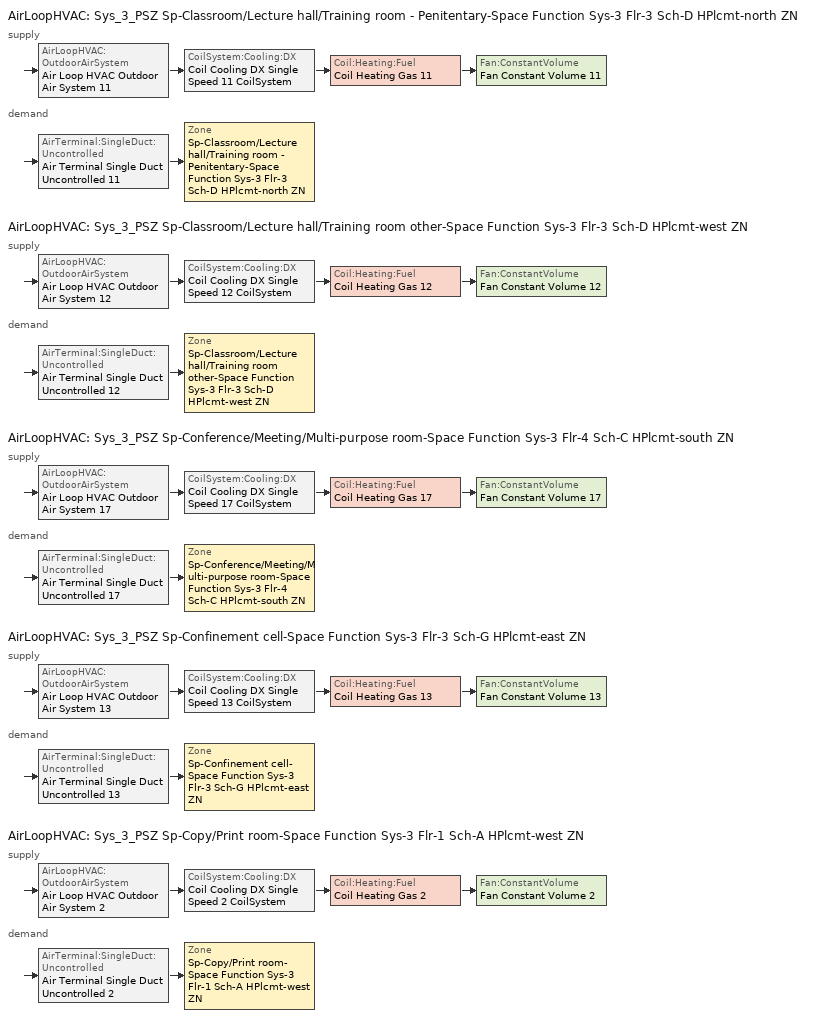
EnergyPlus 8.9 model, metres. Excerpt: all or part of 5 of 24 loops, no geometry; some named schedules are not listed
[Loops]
AirLoopHVAC 'Sys_3_PSZ Sp-Classroom/Lecture hall/Training room - Penitentary-Space Function Sys-3 Flr-3 Sch-D HPlcmt-north ZN'
 supply: AirLoopHVAC:OutdoorAirSystem 'Air Loop HVAC Outdoor Air System 11' > CoilSystem:Cooling:DX 'Coil Cooling DX Single Speed 11 CoilSystem' > Coil:Heating:Fuel 'Coil Heating Gas 11' > Fan:ConstantVolume 'Fan Constant Volume 11'
 demand: AirTerminal:SingleDuct:Uncontrolled 'Air Terminal Single Duct Uncontrolled 11' > Zone 'Sp-Classroom/Lecture hall/Training room - Penitentary-Space Function Sys-3 Flr-3 Sch-D HPlcmt-north ZN'
AirLoopHVAC 'Sys_3_PSZ Sp-Classroom/Lecture hall/Training room other-Space Function Sys-3 Flr-3 Sch-D HPlcmt-west ZN'
 supply: AirLoopHVAC:OutdoorAirSystem 'Air Loop HVAC Outdoor Air System 12' > CoilSystem:Cooling:DX 'Coil Cooling DX Single Speed 12 CoilSystem' > Coil:Heating:Fuel 'Coil Heating Gas 12' > Fan:ConstantVolume 'Fan Constant Volume 12'
 demand: AirTerminal:SingleDuct:Uncontrolled 'Air Terminal Single Duct Uncontrolled 12' > Zone 'Sp-Classroom/Lecture hall/Training room other-Space Function Sys-3 Flr-3 Sch-D HPlcmt-west ZN'
AirLoopHVAC 'Sys_3_PSZ Sp-Conference/Meeting/Multi-purpose room-Space Function Sys-3 Flr-4 Sch-C HPlcmt-south ZN'
 supply: AirLoopHVAC:OutdoorAirSystem 'Air Loop HVAC Outdoor Air System 17' > CoilSystem:Cooling:DX 'Coil Cooling DX Single Speed 17 CoilSystem' > Coil:Heating:Fuel 'Coil Heating Gas 17' > Fan:ConstantVolume 'Fan Constant Volume 17'
 demand: AirTerminal:SingleDuct:Uncontrolled 'Air Terminal Single Duct Uncontrolled 17' > Zone 'Sp-Conference/Meeting/Multi-purpose room-Space Function Sys-3 Flr-4 Sch-C HPlcmt-south ZN'
AirLoopHVAC 'Sys_3_PSZ Sp-Confinement cell-Space Function Sys-3 Flr-3 Sch-G HPlcmt-east ZN'
 supply: AirLoopHVAC:OutdoorAirSystem 'Air Loop HVAC Outdoor Air System 13' > CoilSystem:Cooling:DX 'Coil Cooling DX Single Speed 13 CoilSystem' > Coil:Heating:Fuel 'Coil Heating Gas 13' > Fan:ConstantVolume 'Fan Constant Volume 13'
 demand: AirTerminal:SingleDuct:Uncontrolled 'Air Terminal Single Duct Uncontrolled 13' > Zone 'Sp-Confinement cell-Space Function Sys-3 Flr-3 Sch-G HPlcmt-east ZN'
AirLoopHVAC 'Sys_3_PSZ Sp-Copy/Print room-Space Function Sys-3 Flr-1 Sch-A HPlcmt-west ZN'
 supply: AirLoopHVAC:OutdoorAirSystem 'Air Loop HVAC Outdoor Air System 2' > CoilSystem:Cooling:DX 'Coil Cooling DX Single Speed 2 CoilSystem' > Coil:Heating:Fuel 'Coil Heating Gas 2' > Fan:ConstantVolume 'Fan Constant Volume 2'
 demand: AirTerminal:SingleDuct:Uncontrolled 'Air Terminal Single Duct Uncontrolled 2' > Zone 'Sp-Copy/Print room-Space Function Sys-3 Flr-1 Sch-A HPlcmt-west ZN'
[ZoneControl:Thermostat] Control Object Type 1=ThermostatSetpoint:DualSetpoint
Name | Zone or ZoneList | Control Type Schedule | Control Name 1
Sp-Classroom/Lecture hall/Training room - Penitentary-Space Function Sys-3 Flr-3 Sch-D HPlcmt-north ZN Thermostat | Sp-Classroom/Lecture hall/Training room - Penitentary-Space Function Sys-3 Flr-3 Sch-D HPlcmt-north ZN | Sp-Classroom/Lecture hall/Training room - Penitentary-Space Function Sys-3 Flr-3 Sch-D HPlcmt-north ZN Thermostat Schedule | Space Function Classroom/Lecture hall/Training room - Penitentary Thermostat 2
Sp-Classroom/Lecture hall/Training room other-Space Function Sys-3 Flr-3 Sch-D HPlcmt-west ZN Thermostat | Sp-Classroom/Lecture hall/Training room other-Space Function Sys-3 Flr-3 Sch-D HPlcmt-west ZN | Sp-Classroom/Lecture hall/Training room other-Space Function Sys-3 Flr-3 Sch-D HPlcmt-west ZN Thermostat Schedule | Space Function Classroom/Lecture hall/Training room other Thermostat 2
Sp-Conference/Meeting/Multi-purpose room-Space Function Sys-3 Flr-4 Sch-C HPlcmt-south ZN Thermostat | Sp-Conference/Meeting/Multi-purpose room-Space Function Sys-3 Flr-4 Sch-C HPlcmt-south ZN | Sp-Conference/Meeting/Multi-purpose room-Space Function Sys-3 Flr-4 Sch-C HPlcmt-south ZN Thermostat Schedule | Space Function Conference/Meeting/Multi-purpose room Thermostat 2
Sp-Confinement cell-Space Function Sys-3 Flr-3 Sch-G HPlcmt-east ZN Thermostat | Sp-Confinement cell-Space Function Sys-3 Flr-3 Sch-G HPlcmt-east ZN | Sp-Confinement cell-Space Function Sys-3 Flr-3 Sch-G HPlcmt-east ZN Thermostat Schedule | Space Function Confinement cell Thermostat 2
Sp-Copy/Print room-Space Function Sys-3 Flr-1 Sch-A HPlcmt-west ZN Thermostat | Sp-Copy/Print room-Space Function Sys-3 Flr-1 Sch-A HPlcmt-west ZN | Sp-Copy/Print room-Space Function Sys-3 Flr-1 Sch-A HPlcmt-west ZN Thermostat Schedule | Space Function Copy/Print room Thermostat 2
[ThermostatSetpoint:DualSetpoint]
Name | Heating Setpoint Temperature Schedule | Cooling Setpoint Temperature Schedule
Space Function Classroom/Lecture hall/Training room - Penitentary Thermostat 2; Space Function Classroom/Lecture hall/Training room other Thermostat 2 | NECB-D-Thermostat Setpoint-Heating | NECB-D-Thermostat Setpoint-Cooling
Space Function Conference/Meeting/Multi-purpose room Thermostat 2 | NECB-C-Thermostat Setpoint-Heating | NECB-C-Thermostat Setpoint-Cooling
Space Function Confinement cell Thermostat 2 | NECB-G-Thermostat Setpoint-Heating | NECB-G-Thermostat Setpoint-Cooling
Space Function Copy/Print room Thermostat 2 | NECB-A-Thermostat Setpoint-Heating | NECB-A-Thermostat Setpoint-Cooling
[AirTerminal:SingleDuct:Uncontrolled] Availability Schedule=Always On Discrete; Maximum Air Flow Rate {m3/s}=AutoSize
Air Terminal Single Duct Uncontrolled 11; Air Terminal Single Duct Uncontrolled 12; Air Terminal Single Duct Uncontrolled 17; Air Terminal Single Duct Uncontrolled 13; Air Terminal Single Duct Uncontrolled 2
[Zone equipment]
Sp-Classroom/Lecture hall/Training room - Penitentary-Space Function Sys-3 Flr-3 Sch-D HPlcmt-north ZN: Air Terminal Single Duct Uncontrolled 11, Zone HVAC Baseboard Convective Water 11
Sp-Classroom/Lecture hall/Training room other-Space Function Sys-3 Flr-3 Sch-D HPlcmt-west ZN: Air Terminal Single Duct Uncontrolled 12, Zone HVAC Baseboard Convective Water 12
Sp-Conference/Meeting/Multi-purpose room-Space Function Sys-3 Flr-4 Sch-C HPlcmt-south ZN: Air Terminal Single Duct Uncontrolled 17, Zone HVAC Baseboard Convective Water 17
Sp-Confinement cell-Space Function Sys-3 Flr-3 Sch-G HPlcmt-east ZN: Air Terminal Single Duct Uncontrolled 13, Zone HVAC Baseboard Convective Water 13
Sp-Copy/Print room-Space Function Sys-3 Flr-1 Sch-A HPlcmt-west ZN: Air Terminal Single Duct Uncontrolled 2, Zone HVAC Baseboard Convective Water 2
[Sizing:Zone] Zone Cooling Design Supply Air Temperature Input Method=SupplyAirTemperature; Zone Cooling Design Supply Air Temperature {C}=13; Zone Cooling Design Supply Air Temperature Difference {deltaC}=11.11; Zone Heating Design Supply Air Temperature Input Method=SupplyAirTemperature; Zone Heating Design Supply Air Temperature {C}=43; Zone Heating Design Supply Air Temperature Difference {deltaC}=11.11; Zone Cooling Design Supply Air Humidity Ratio {kgWater/kgDryAir}=0.0085; Zone Heating Design Supply Air Humidity Ratio {kgWater/kgDryAir}=0.008; Zone Heating Sizing Factor=1.3; Zone Cooling Sizing Factor=1.1; Cooling Design Air Flow Method=DesignDay; Cooling Design Air Flow Rate {m3/s}=0; Cooling Minimum Air Flow per Zone Floor Area {m3/s-m2}=0.000762; Cooling Minimum Air Flow {m3/s}=0; Cooling Minimum Air Flow Fraction=0; Heating Design Air Flow Method=DesignDay; Heating Design Air Flow Rate {m3/s}=0; Heating Maximum Air Flow per Zone Floor Area {m3/s-m2}=0.002032; Heating Maximum Air Flow {m3/s}=0.141576; Heating Maximum Air Flow Fraction=0.3; Account for Dedicated Outdoor Air System=No
Name | Design Specification Outdoor Air Object | Design Specification Zone Air Distribution Object
Sp-Classroom/Lecture hall/Training room - Penitentary-Space Function Sys-3 Flr-3 Sch-D HPlcmt-north ZN | Space Function Classroom/Lecture hall/Training room - Penitentary Ventilation | Sp-Classroom/Lecture hall/Training room - Penitentary-Space Function Sys-3 Flr-3 Sch-D HPlcmt-north ZN Design Spec Zone Air Dist
Sp-Classroom/Lecture hall/Training room other-Space Function Sys-3 Flr-3 Sch-D HPlcmt-west ZN | Space Function Classroom/Lecture hall/Training room other Ventilation | Sp-Classroom/Lecture hall/Training room other-Space Function Sys-3 Flr-3 Sch-D HPlcmt-west ZN Design Spec Zone Air Dist
Sp-Conference/Meeting/Multi-purpose room-Space Function Sys-3 Flr-4 Sch-C HPlcmt-south ZN | Space Function Conference/Meeting/Multi-purpose room Ventilation | Sp-Conference/Meeting/Multi-purpose room-Space Function Sys-3 Flr-4 Sch-C HPlcmt-south ZN Design Spec Zone Air Dist
Sp-Confinement cell-Space Function Sys-3 Flr-3 Sch-G HPlcmt-east ZN | Space Function Confinement cell Ventilation | Sp-Confinement cell-Space Function Sys-3 Flr-3 Sch-G HPlcmt-east ZN Design Spec Zone Air Dist
Sp-Copy/Print room-Space Function Sys-3 Flr-1 Sch-A HPlcmt-west ZN | Space Function Copy/Print room Ventilation | Sp-Copy/Print room-Space Function Sys-3 Flr-1 Sch-A HPlcmt-west ZN Design Spec Zone Air Dist
[DesignSpecification:ZoneAirDistribution] Zone Air Distribution Effectiveness in Cooling Mode=1; Zone Air Distribution Effectiveness in Heating Mode=1
Sp-Classroom/Lecture hall/Training room - Penitentary-Space Function Sys-3 Flr-3 Sch-D HPlcmt-north ZN Design Spec Zone Air Dist; Sp-Classroom/Lecture hall/Training room other-Space Function Sys-3 Flr-3 Sch-D HPlcmt-west ZN Design Spec Zone Air Dist; Sp-Conference/Meeting/Multi-purpose room-Space Function Sys-3 Flr-4 Sch-C HPlcmt-south ZN Design Spec Zone Air Dist; Sp-Confinement cell-Space Function Sys-3 Flr-3 Sch-G HPlcmt-east ZN Design Spec Zone Air Dist; Sp-Copy/Print room-Space Function Sys-3 Flr-1 Sch-A HPlcmt-west ZN Design Spec Zone Air Dist
[Controller:MechanicalVentilation] Availability Schedule=Always On Discrete; Demand Controlled Ventilation=No; System Outdoor Air Method=ZoneSum
Name | Zone Name 1 | Design Specification Outdoor Air Object Name 1 | Design Specification Zone Air Distribution Object Name 1
Controller Mechanical Ventilation 11 | Sp-Classroom/Lecture hall/Training room - Penitentary-Space Function Sys-3 Flr-3 Sch-D HPlcmt-north ZN | Space Function Classroom/Lecture hall/Training room - Penitentary Ventilation | Sp-Classroom/Lecture hall/Training room - Penitentary-Space Function Sys-3 Flr-3 Sch-D HPlcmt-north ZN Design Spec Zone Air Dist
Controller Mechanical Ventilation 12 | Sp-Classroom/Lecture hall/Training room other-Space Function Sys-3 Flr-3 Sch-D HPlcmt-west ZN | Space Function Classroom/Lecture hall/Training room other Ventilation | Sp-Classroom/Lecture hall/Training room other-Space Function Sys-3 Flr-3 Sch-D HPlcmt-west ZN Design Spec Zone Air Dist
Controller Mechanical Ventilation 17 | Sp-Conference/Meeting/Multi-purpose room-Space Function Sys-3 Flr-4 Sch-C HPlcmt-south ZN | Space Function Conference/Meeting/Multi-purpose room Ventilation | Sp-Conference/Meeting/Multi-purpose room-Space Function Sys-3 Flr-4 Sch-C HPlcmt-south ZN Design Spec Zone Air Dist
Controller Mechanical Ventilation 13 | Sp-Confinement cell-Space Function Sys-3 Flr-3 Sch-G HPlcmt-east ZN | Space Function Confinement cell Ventilation | Sp-Confinement cell-Space Function Sys-3 Flr-3 Sch-G HPlcmt-east ZN Design Spec Zone Air Dist
Controller Mechanical Ventilation 2 | Sp-Copy/Print room-Space Function Sys-3 Flr-1 Sch-A HPlcmt-west ZN | Space Function Copy/Print room Ventilation | Sp-Copy/Print room-Space Function Sys-3 Flr-1 Sch-A HPlcmt-west ZN Design Spec Zone Air Dist
[DesignSpecification:OutdoorAir] Outdoor Air Method=Sum; Outdoor Air Flow per Person {m3/s-person}=0; Outdoor Air Flow per Zone {m3/s}=0; Outdoor Air Flow Air Changes per Hour {1/hr}=0
Name | Outdoor Air Flow per Zone Floor Area {m3/s-m2}
Space Function Classroom/Lecture hall/Training room - Penitentary Ventilation; Space Function Classroom/Lecture hall/Training room other Ventilation | 0.00278384
Space Function Conference/Meeting/Multi-purpose room Ventilation | 0.0015748
Space Function Confinement cell Ventilation | 0.0012446
Space Function Copy/Print room Ventilation | 0.00254
[AirLoopHVAC] Design Supply Air Flow Rate {m3/s}=AutoSize
Sys_3_PSZ Sp-Classroom/Lecture hall/Training room - Penitentary-Space Function Sys-3 Flr-3 Sch-D HPlcmt-north ZN; Sys_3_PSZ Sp-Classroom/Lecture hall/Training room other-Space Function Sys-3 Flr-3 Sch-D HPlcmt-west ZN; Sys_3_PSZ Sp-Conference/Meeting/Multi-purpose room-Space Function Sys-3 Flr-4 Sch-C HPlcmt-south ZN; Sys_3_PSZ Sp-Confinement cell-Space Function Sys-3 Flr-3 Sch-G HPlcmt-east ZN; Sys_3_PSZ Sp-Copy/Print room-Space Function Sys-3 Flr-1 Sch-A HPlcmt-west ZN
[Sizing:System] Type of Load to Size On=Sensible; Design Outdoor Air Flow Rate {m3/s}=Autosize; Central Heating Maximum System Air Flow Ratio=1; Preheat Design Temperature {C}=7; Preheat Design Humidity Ratio {kgWater/kgDryAir}=0.008; Precool Design Temperature {C}=13; Precool Design Humidity Ratio {kgWater/kgDryAir}=0.008; Central Cooling Design Supply Air Temperature {C}=13; Central Heating Design Supply Air Temperature {C}=43; Type of Zone Sum to Use=NonCoincident; 100% Outdoor Air in Cooling=No; 100% Outdoor Air in Heating=No; Central Cooling Design Supply Air Humidity Ratio {kgWater/kgDryAir}=0.0085; Central Heating Design Supply Air Humidity Ratio {kgWater/kgDryAir}=0.008; Cooling Supply Air Flow Rate Method=DesignDay; Cooling Supply Air Flow Rate {m3/s}=0; Cooling Supply Air Flow Rate Per Floor Area {m3/s-m2}=0.00996765; Cooling Fraction of Autosized Cooling Supply Air Flow Rate=1; Cooling Supply Air Flow Rate Per Unit Cooling Capacity {m3/s-W}=3.94755e-05; Heating Supply Air Flow Rate Method=DesignDay; Heating Supply Air Flow Rate {m3/s}=0; Heating Supply Air Flow Rate Per Floor Area {m3/s-m2}=0.00996765; Heating Fraction of Autosized Heating Supply Air Flow Rate=1; Heating Fraction of Autosized Cooling Supply Air Flow Rate=1; Heating Supply Air Flow Rate Per Unit Heating Capacity {m3/s-W}=3.15882e-05; System Outdoor Air Method=ZoneSum; Zone Maximum Outdoor Air Fraction=1; Cooling Design Capacity Method=CoolingDesignCapacity; Cooling Design Capacity {W}=Autosize; Cooling Design Capacity Per Floor Area {W/m2}=234.7; Fraction of Autosized Cooling Design Capacity=1; Heating Design Capacity Method=HeatingDesignCapacity; Heating Design Capacity {W}=Autosize; Heating Design Capacity Per Floor Area {W/m2}=157; Fraction of Autosized Heating Design Capacity=1; Central Cooling Capacity Control Method=OnOff
Sys_3_PSZ Sp-Classroom/Lecture hall/Training room - Penitentary-Space Function Sys-3 Flr-3 Sch-D HPlcmt-north ZN; Sys_3_PSZ Sp-Classroom/Lecture hall/Training room other-Space Function Sys-3 Flr-3 Sch-D HPlcmt-west ZN; Sys_3_PSZ Sp-Conference/Meeting/Multi-purpose room-Space Function Sys-3 Flr-4 Sch-C HPlcmt-south ZN; Sys_3_PSZ Sp-Confinement cell-Space Function Sys-3 Flr-3 Sch-G HPlcmt-east ZN; Sys_3_PSZ Sp-Copy/Print room-Space Function Sys-3 Flr-1 Sch-A HPlcmt-west ZN
[Controller:OutdoorAir] Minimum Outdoor Air Flow Rate {m3/s}=Autosize; Maximum Outdoor Air Flow Rate {m3/s}=Autosize; Economizer Control Type=NoEconomizer; Economizer Control Action Type=ModulateFlow; Economizer Maximum Limit Dry-Bulb Temperature {C}=28; Economizer Maximum Limit Enthalpy {J/kg}=64000; Economizer Minimum Limit Dry-Bulb Temperature {C}=-100; Lockout Type=NoLockout; Minimum Limit Type=FixedMinimum; High Humidity Control=No; Control High Indoor Humidity Based on Outdoor Humidity Ratio=Yes; Heat Recovery Bypass Control Type=BypassWhenWithinEconomizerLimits
Name | Mechanical Ventilation Controller
Controller Outdoor Air 11 | Controller Mechanical Ventilation 11
Controller Outdoor Air 12 | Controller Mechanical Ventilation 12
Controller Outdoor Air 17 | Controller Mechanical Ventilation 17
Controller Outdoor Air 13 | Controller Mechanical Ventilation 13
Controller Outdoor Air 2 | Controller Mechanical Ventilation 2
[SetpointManager:MixedAir] Control Variable=Temperature
Node 172 OS Default SPM; Node 171 OS Default SPM; Node 170 OS Default SPM; Node 185 OS Default SPM; Node 184 OS Default SPM; Node 183 OS Default SPM; Node 250 OS Default SPM; Node 249 OS Default SPM; Node 248 OS Default SPM; Node 198 OS Default SPM; Node 197 OS Default SPM; Node 196 OS Default SPM; Node 55 OS Default SPM; Node 54 OS Default SPM; Node 53 OS Default SPM
[CoilSystem:Cooling:DX] Availability Schedule=Always On Discrete
Name | Cooling Coil
Coil Cooling DX Single Speed 11 CoilSystem | Coil Cooling DX Single Speed 11
Coil Cooling DX Single Speed 12 CoilSystem | Coil Cooling DX Single Speed 12
Coil Cooling DX Single Speed 17 CoilSystem | Coil Cooling DX Single Speed 17
Coil Cooling DX Single Speed 13 CoilSystem | Coil Cooling DX Single Speed 13
Coil Cooling DX Single Speed 2 CoilSystem | Coil Cooling DX Single Speed 2
[Coil:Cooling:DX:SingleSpeed] Availability Schedule=Always On Discrete; Gross Rated Total Cooling Capacity {W}=Autosize; Gross Rated Sensible Heat Ratio=Autosize; Gross Rated Cooling COP {W/W}=3; Rated Air Flow Rate {m3/s}=Autosize; Rated Evaporator Fan Power Per Volume Flow Rate {W/(m3/s)}=773.3; Condenser Type=AirCooled; Evaporative Condenser Effectiveness=0; Evaporative Condenser Air Flow Rate {m3/s}=Autosize; Evaporative Condenser Pump Rated Power Consumption {W}=Autosize; Crankcase Heater Capacity {W}=0; Maximum Outdoor Dry-Bulb Temperature for Crankcase Heater Operation {C}=0; Basin Heater Capacity {W/K}=0; Basin Heater Setpoint Temperature {C}=10
Name | Total Cooling Capacity Function of Temperature Curve | Total Cooling Capacity Function of Flow Fraction Curve | Energy Input Ratio Function of Temperature Curve | Energy Input Ratio Function of Flow Fraction Curve | Part Load Fraction Correlation Curve
Coil Cooling DX Single Speed 11 | Curve Biquadratic 21 | Curve Quadratic 31 | Curve Biquadratic 22 | Curve Quadratic 32 | Curve Quadratic 33
Coil Cooling DX Single Speed 12 | Curve Biquadratic 23 | Curve Quadratic 34 | Curve Biquadratic 24 | Curve Quadratic 35 | Curve Quadratic 36
Coil Cooling DX Single Speed 17 | Curve Biquadratic 33 | Curve Quadratic 49 | Curve Biquadratic 34 | Curve Quadratic 50 | Curve Quadratic 51
Coil Cooling DX Single Speed 13 | Curve Biquadratic 25 | Curve Quadratic 37 | Curve Biquadratic 26 | Curve Quadratic 38 | Curve Quadratic 39
Coil Cooling DX Single Speed 2 | Curve Biquadratic 3 | Curve Quadratic 4 | Curve Biquadratic 4 | Curve Quadratic 5 | Curve Quadratic 6
[Coil:Heating:Fuel] Availability Schedule=Always On Discrete; Fuel Type=NaturalGas; Burner Efficiency=0.8; Nominal Capacity {W}=AutoSize; Parasitic Electric Load {W}=0; Parasitic Fuel Load {W}=0
Coil Heating Gas 11; Coil Heating Gas 12; Coil Heating Gas 17; Coil Heating Gas 13; Coil Heating Gas 2
[Fan:ConstantVolume] Availability Schedule=Always On Discrete; Fan Total Efficiency=0.7; Pressure Rise {Pa}=250; Maximum Flow Rate {m3/s}=AutoSize; Motor Efficiency=0.9; Motor In Airstream Fraction=1
Fan Constant Volume 11; Fan Constant Volume 12; Fan Constant Volume 17; Fan Constant Volume 13; Fan Constant Volume 2
[SetpointManager:SingleZone:Reheat] Control Variable=Temperature; Minimum Supply Air Temperature {C}=13; Maximum Supply Air Temperature {C}=43
Name | Control Zone
Setpoint Manager Single Zone Reheat 11 | Sp-Classroom/Lecture hall/Training room - Penitentary-Space Function Sys-3 Flr-3 Sch-D HPlcmt-north ZN
Setpoint Manager Single Zone Reheat 12 | Sp-Classroom/Lecture hall/Training room other-Space Function Sys-3 Flr-3 Sch-D HPlcmt-west ZN
Setpoint Manager Single Zone Reheat 17 | Sp-Conference/Meeting/Multi-purpose room-Space Function Sys-3 Flr-4 Sch-C HPlcmt-south ZN
Setpoint Manager Single Zone Reheat 13 | Sp-Confinement cell-Space Function Sys-3 Flr-3 Sch-G HPlcmt-east ZN
Setpoint Manager Single Zone Reheat 2 | Sp-Copy/Print room-Space Function Sys-3 Flr-1 Sch-A HPlcmt-west ZN
[Schedule:Compact]
Sp-Classroom/Lecture hall/Training room - Penitentary-Space Function Sys-3 Flr-3 Sch-D HPlcmt-north ZN Thermostat Schedule; Sp-Classroom/Lecture hall/Training room other-Space Function Sys-3 Flr-3 Sch-D HPlcmt-west ZN Thermostat Schedule; Sp-Conference/Meeting/Multi-purpose room-Space Function Sys-3 Flr-4 Sch-C HPlcmt-south ZN Thermostat Schedule; Sp-Confinement cell-Space Function Sys-3 Flr-3 Sch-G HPlcmt-east ZN Thermostat Schedule; Sp-Copy/Print room-Space Function Sys-3 Flr-1 Sch-A HPlcmt-west ZN Thermostat Schedule: Through: 12/31, For: AllDays, Until: 24:00, 4
[Schedule:Week:Daily]
NECB-D-Thermostat Setpoint-Heating Week Rule - Jan1-Dec31: NECB-D-Thermostat Setpoint-Heating Sun|Hol Day, NECB-D-Thermostat Setpoint-Heating Default|Wkdy Day, NECB-D-Thermostat Setpoint-Heating Default|Wkdy Day, NECB-D-Thermostat Setpoint-Heating Default|Wkdy Day, NECB-D-Thermostat Setpoint-Heating Default|Wkdy Day, NECB-D-Thermostat Setpoint-Heating Default|Wkdy Day, NECB-D-Thermostat Setpoint-Heating Sat Day, NECB-D-Thermostat Setpoint-Heating Default, NECB-D-Thermostat Setpoint-Heating Default, NECB-D-Thermostat Setpoint-Heating Default, NECB-D-Thermostat Setpoint-Heating Default, NECB-D-Thermostat Setpoint-Heating Default
NECB-D-Thermostat Setpoint-Cooling Week Rule - Jan1-Dec31: NECB-D-Thermostat Setpoint-Cooling Sun|Hol Day, NECB-D-Thermostat Setpoint-Cooling Default|Wkdy Day, NECB-D-Thermostat Setpoint-Cooling Default|Wkdy Day, NECB-D-Thermostat Setpoint-Cooling Default|Wkdy Day, NECB-D-Thermostat Setpoint-Cooling Default|Wkdy Day, NECB-D-Thermostat Setpoint-Cooling Default|Wkdy Day, NECB-D-Thermostat Setpoint-Cooling Sat Day, NECB-D-Thermostat Setpoint-Cooling Default, NECB-D-Thermostat Setpoint-Cooling Default, NECB-D-Thermostat Setpoint-Cooling Default, NECB-D-Thermostat Setpoint-Cooling Default, NECB-D-Thermostat Setpoint-Cooling Default
NECB-C-Thermostat Setpoint-Heating Week Rule - Jan1-Dec31: NECB-C-Thermostat Setpoint-Heating Sun|Hol Day, NECB-C-Thermostat Setpoint-Heating Default|Wkdy Day, NECB-C-Thermostat Setpoint-Heating Default|Wkdy Day, NECB-C-Thermostat Setpoint-Heating Default|Wkdy Day, NECB-C-Thermostat Setpoint-Heating Default|Wkdy Day, NECB-C-Thermostat Setpoint-Heating Default|Wkdy Day, NECB-C-Thermostat Setpoint-Heating Sat Day, NECB-C-Thermostat Setpoint-Heating Default, NECB-C-Thermostat Setpoint-Heating Default, NECB-C-Thermostat Setpoint-Heating Default, NECB-C-Thermostat Setpoint-Heating Default, NECB-C-Thermostat Setpoint-Heating Default
[Schedule:Year]
NECB-A-Thermostat Setpoint-Heating: NECB-A-Thermostat Setpoint-Heating Week Rule - Jan1-Dec31, 1, 1, 12, 31
NECB-A-Thermostat Setpoint-Cooling: NECB-A-Thermostat Setpoint-Cooling Week Rule - Jan1-Dec31, 1, 1, 12, 31
NECB-D-Thermostat Setpoint-Heating: NECB-D-Thermostat Setpoint-Heating Week Rule - Jan1-Dec31, 1, 1, 12, 31
NECB-D-Thermostat Setpoint-Cooling: NECB-D-Thermostat Setpoint-Cooling Week Rule - Jan1-Dec31, 1, 1, 12, 31
NECB-C-Thermostat Setpoint-Heating: NECB-C-Thermostat Setpoint-Heating Week Rule - Jan1-Dec31, 1, 1, 12, 31
NECB-C-Thermostat Setpoint-Cooling: NECB-C-Thermostat Setpoint-Cooling Week Rule - Jan1-Dec31, 1, 1, 12, 31
NECB-G-Thermostat Setpoint-Heating: NECB-G-Thermostat Setpoint-Heating Week Rule - Jan1-Dec31, 1, 1, 12, 31
NECB-G-Thermostat Setpoint-Cooling: NECB-G-Thermostat Setpoint-Cooling Week Rule - Jan1-Dec31, 1, 1, 12, 31
[Schedule:Constant]
Always On Discrete: Hourly Value=1
[Curve:Biquadratic] Minimum Value of x {BasedOnField A2}=17; Maximum Value of x {BasedOnField A2}=22; Minimum Value of y {BasedOnField A3}=13; Maximum Value of y {BasedOnField A3}=46
Name | Coefficient1 Constant | Coefficient2 x | Coefficient3 x**2 | Coefficient4 y | Coefficient5 y**2 | Coefficient6 x*y
Curve Biquadratic 21; Curve Biquadratic 23; Curve Biquadratic 33; Curve Biquadratic 25; Curve Biquadratic 3 | 0.942588 | 0.00954335 | 0.00068377 | -0.0110427 | 5.249e-06 | -9.72e-06
Curve Biquadratic 22; Curve Biquadratic 24; Curve Biquadratic 34; Curve Biquadratic 26; Curve Biquadratic 4 | 0.342414 | 0.034885 | -0.0006237 | 0.00497722 | 0.000437951 | -0.000728028
[Curve:Quadratic]
Name | Coefficient1 Constant | Coefficient2 x | Coefficient3 x**2 | Minimum Value of x {BasedOnField A2} | Maximum Value of x {BasedOnField A2}
Curve Quadratic 31; Curve Quadratic 34; Curve Quadratic 49; Curve Quadratic 37; Curve Quadratic 4 | 0.8 | 0.2 | 0 | 0.5 | 1.5
Curve Quadratic 32; Curve Quadratic 35; Curve Quadratic 50; Curve Quadratic 38; Curve Quadratic 5 | 1.1552 | -0.1808 | 0.0256 | 0.5 | 1.5
Curve Quadratic 33; Curve Quadratic 36; Curve Quadratic 51; Curve Quadratic 39; Curve Quadratic 6 | 0.85 | 0.15 | 0 | 0 | 1
